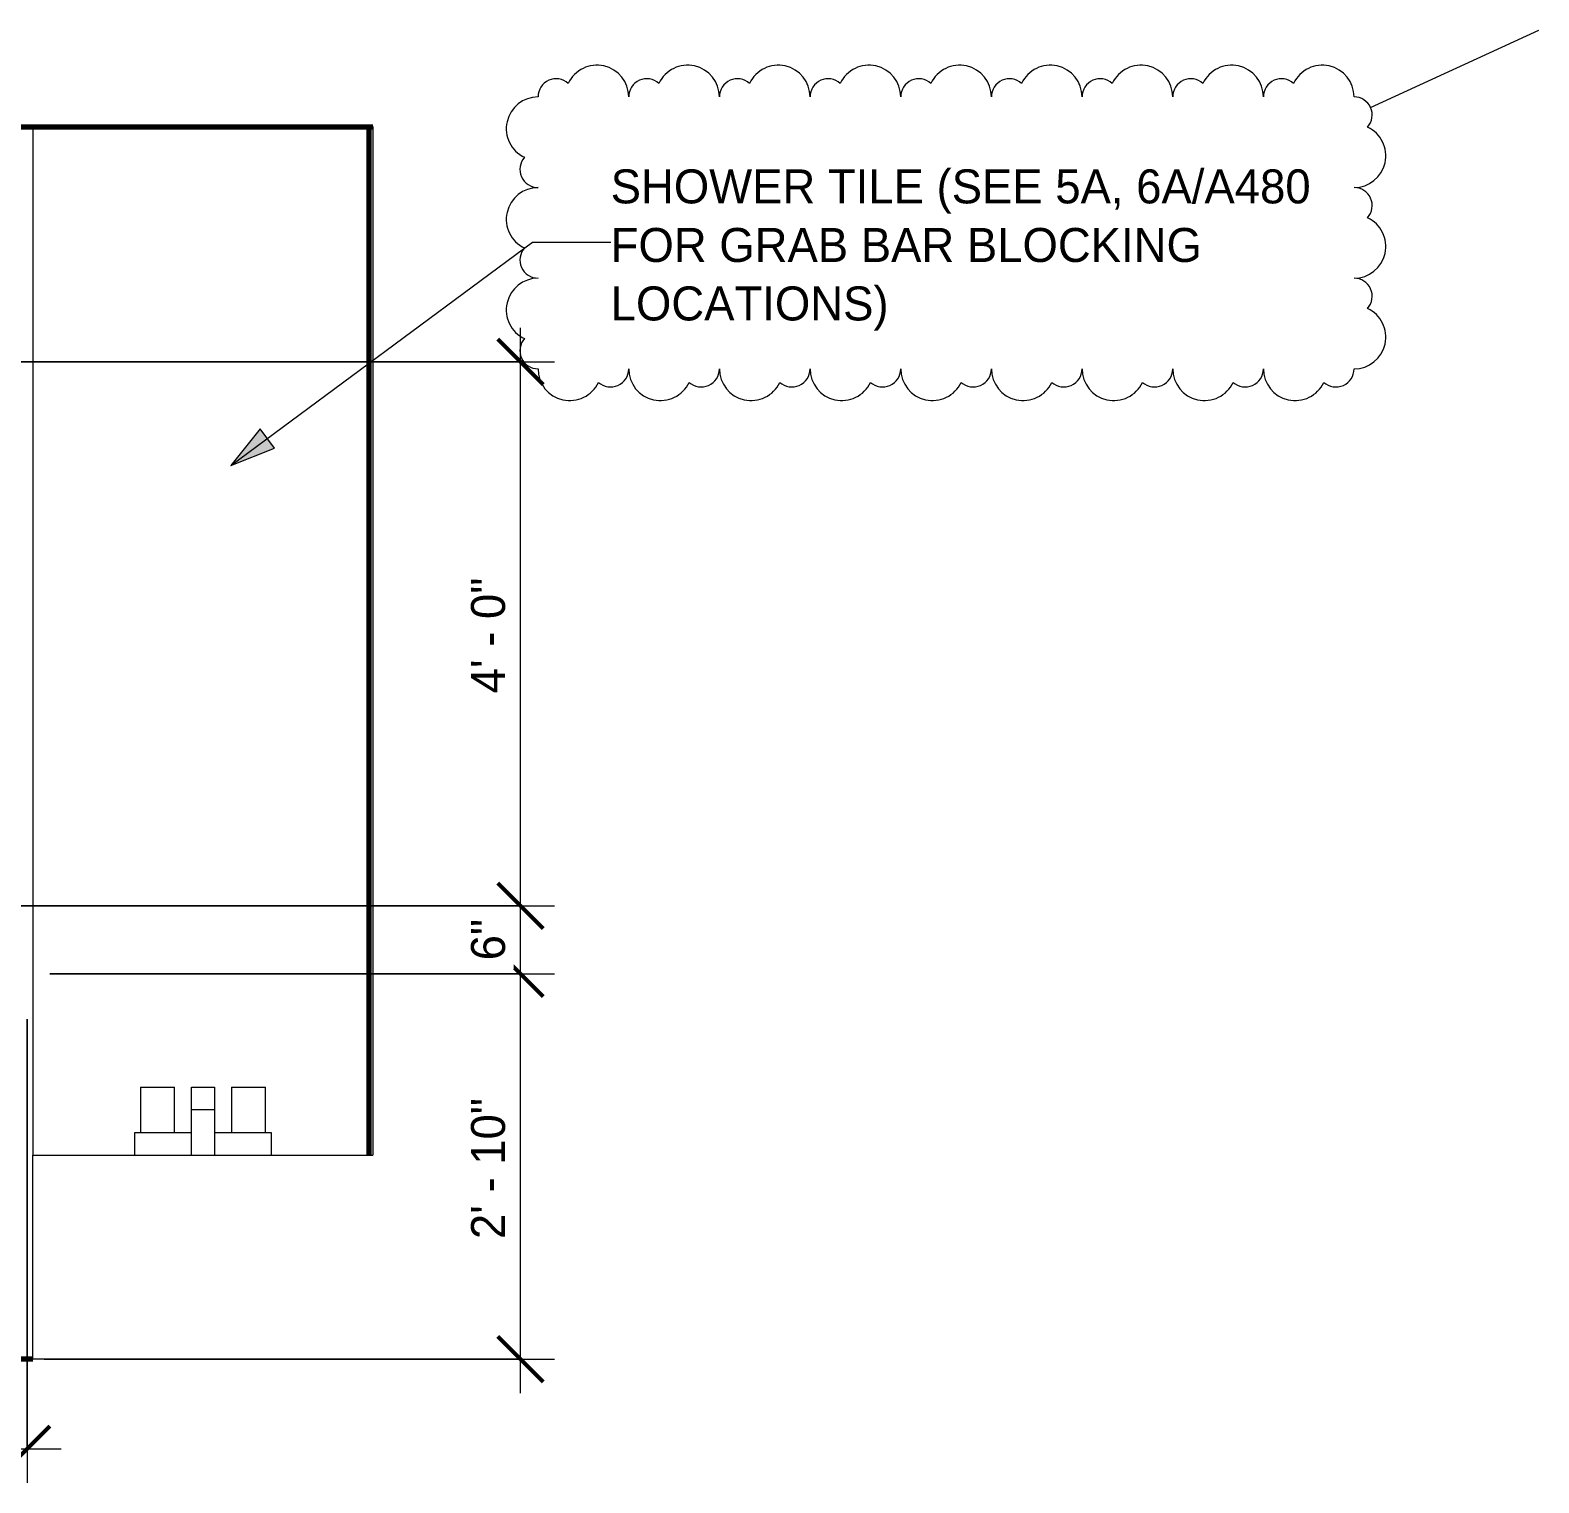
# Model space of a CAD drawing. Header units: inches. Extents: x 2071 to 4741, y -19 to 12114.
# Drawn here: x 3341.8 to 3474.9, y -10.9 to 117.3 of the extents above; entities that cross this region are included whole.
import ezdxf

# ---------------------------------------------------------------- set-up
doc = ezdxf.new("R2010")
doc.units = ezdxf.units.IN
doc.header["$MEASUREMENT"] = 0
for name, color, linetype, lineweight in [('0-6', 130, 'Continuous', 5), ('A-ANNO-DIMS', 211, 'Continuous', 9), ('A-ANNO-DIMS-32', 211, 'Continuous', 9), ('A-FLOR-1', 7, 'Continuous', 70), ('A-WALL', 113, 'Continuous', 18), ('A-WALL-3', 113, 'Continuous', 70), ('G-ANNO-REVC', 71, 'Continuous', 20), ('G-ANNO-REVC-IDEN', 71, 'Continuous', 20), ('G-ANNO-TEXT', 231, 'Continuous', 9), ('P-SANR-FIXT', 6, 'Continuous', 9)]:
    doc.layers.add(name, color=color, linetype=linetype, lineweight=lineweight)
doc.styles.add('Century Gothic', font='ufonts.com_century-gothic.ttf', dxfattribs={"height": 3})
doc.dimstyles.new('OD_1__HACK_2', dxfattribs={"dimscale": 12, "dimtxt": 3.132505, "dimasz": 0.333333, "dimexe": 0.25, "dimexo": 0.166667, "dimgap": 0.041667, "dimtad": 1, "dimdec": 0, "dimzin": 3, "dimdsep": 46, "dimlunit": 4, "dimtxsty": 'Century Gothic', "dimblk1": 'OBLIQUE', "dimblk2": 'OBLIQUE', "dimsah": 1, "dimcen": 0.09, "dimdle": 0.25, "dimazin": 0, "dimtfac": 1, "dimtdec": 4, "dimtix": 1, "dimtmove": 0, "dimatfit": 3, "dimfxl": 1, "dimtvp": 1, "dimtfill": 1, "dimfrac": 2, "dimtolj": 1, "dimtzin": 0, "dimarcsym": 2})

# ---------------------------------------------------------------- blocks, each defined once
blk = doc.blocks.new('CTR - 1st Phase - Shell_rvt-4-1ST FLOOR - 2BD - ADA TYPE A - BATH LAV WALL')
at = {"layer": 'A-FLOR-1'}
for p, q in [((11783.56, 108.75), (11925.24, 108.75)), ((11895.25, 0), (11783.56, 0))]:
    blk.add_line(p, q, dxfattribs=at)
blk = doc.blocks.new('Bath Tub - Maestro - 60_x30_-1352617-1ST FLOOR - 2BD - ADA TYPE A - BATH LAV WALL')
at = {"layer": 'P-SANR-FIXT'}
for p, q in [((11904.75, 24), (11904.75, 20)), ((11904.75, 24), (11906.25, 24)), ((11906.25, 24), (11907.75, 24)), ((11907.75, 20), (11907.75, 24)), ((11909.25, 22), (11909.25, 24)), ((11909.25, 24), (11911.25, 24)), ((11911.25, 24), (11911.25, 22)), ((11912.75, 24), (11912.75, 20)), ((11912.75, 24), (11914.25, 24)), ((11914.25, 24), (11915.75, 24)), ((11915.75, 20), (11915.75, 24)), ((11909.25, 18), (11909.25, 22)), ((11911.25, 22), (11909.25, 22)), ((11911.25, 22), (11911.25, 18)), ((11904.25, 20), (11909.25, 20)), ((11904.25, 18), (11904.25, 20)), ((11911.25, 20), (11916.25, 20)), ((11916.25, 20), (11916.25, 18)), ((11895.25, 18), (11925.24, 18)), ((11895.25, 0), (11895.25, 18)), ((11925.24, 0), (11895.25, 0))]:
    blk.add_line(p, q, dxfattribs=at)
blk = doc.blocks.new('DIMBLOCK67-1ST FLOOR - 2BD - ADA TYPE A - BATH LAV WALL')
at = {"layer": 'A-ANNO-DIMS-32'}
for p, q in [((3308.56, 30), (3308.56, -10.92)), ((3308.56, -7.92), (3308.56, 30)), ((3341.56, 30), (3341.56, -10.92)), ((3341.56, -7.92), (3341.56, 30)), ((3308.56, -7.92), (3344.56, -7.92))]:
    blk.add_line(p, q, dxfattribs=at)
at = {"layer": 'A-ANNO-DIMS-32', "lineweight": 50}
for p, q in [((3308.56, -7.92), (3310.56, -5.92)), ((3341.56, -7.92), (3343.56, -5.92)), ((3308.56, -7.92), (3306.56, -9.92)), ((3341.56, -7.92), (3339.56, -9.92))]:
    blk.add_line(p, q, dxfattribs=at)
at = {"layer": 'A-ANNO-DIMS-32', "color": 0, "insert": (3319.82, -3.57), "char_height": 3, "width": 12.5897, "attachment_point": 1, "line_spacing_factor": 0.984502, "style": 'Century Gothic', "bg_fill": 3, "box_fill_scale": 1.25, "bg_fill_color": 256, "bg_fill_true_color": 13158600, "bg_fill_transparency": 0}
blk.add_mtext('2\' - 9"', dxfattribs=at)
blk = doc.blocks.new('_Oblique')
at = {"color": 0, "linetype": 'ByBlock', "lineweight": -2}
blk.add_line((-0.5, -0.5), (0.5, 0.5), dxfattribs=at)
blk = doc.blocks.new('DIMBLOCK68-1ST FLOOR - 2BD - ADA TYPE A - BATH LAV WALL')
at = {"layer": 'A-ANNO-DIMS-32', "lineweight": 50}
for p, q in [((3385.06, 34), (3383.06, 36)), ((3385.06, 34), (3387.06, 32)), ((3385.06, 0), (3383.06, 2)), ((3385.06, 0), (3387.06, -2))]:
    blk.add_line(p, q, dxfattribs=at)
at = {"layer": 'A-ANNO-DIMS-32'}
for p, q in [((3343.56, 34), (3388.06, 34)), ((3385.06, 34), (3343.56, 34)), ((3385.06, -3), (3385.06, 34)), ((3343.06, 0), (3388.06, 0)), ((3385.06, 0), (3343.06, 0))]:
    blk.add_line(p, q, dxfattribs=at)
at = {"layer": 'A-ANNO-DIMS-32', "color": 0, "insert": (3380.71, 10.59), "char_height": 3, "width": 15.394, "attachment_point": 1, "rotation": 90, "line_spacing_factor": 0.984502, "style": 'Century Gothic', "bg_fill": 3, "box_fill_scale": 1.25, "bg_fill_color": 256, "bg_fill_true_color": 13158600, "bg_fill_transparency": 0}
blk.add_mtext('2\' - 10"', dxfattribs=at)
blk = doc.blocks.new('DIMBLOCK69-1ST FLOOR - 2BD - ADA TYPE A - BATH LAV WALL')
at = {"layer": 'A-ANNO-DIMS-32', "lineweight": 50}
for p, q in [((3385.06, 40), (3383.06, 42)), ((3385.06, 40), (3387.06, 38)), ((3385.06, 34), (3383.06, 36)), ((3385.06, 34), (3387.06, 32))]:
    blk.add_line(p, q, dxfattribs=at)
at = {"layer": 'A-ANNO-DIMS-32'}
for p, q in [((3339.06, 40), (3388.06, 40)), ((3385.06, 40), (3339.06, 40)), ((3385.06, 34), (3385.06, 40)), ((3343.56, 34), (3388.06, 34)), ((3385.06, 34), (3343.56, 34))]:
    blk.add_line(p, q, dxfattribs=at)
at = {"layer": 'A-ANNO-DIMS-32', "color": 0, "insert": (3380.71, 35.19), "char_height": 3, "width": 4.3557, "attachment_point": 1, "rotation": 90, "line_spacing_factor": 0.984502, "style": 'Century Gothic', "bg_fill": 3, "box_fill_scale": 1.25, "bg_fill_color": 256, "bg_fill_true_color": 13158600, "bg_fill_transparency": 0}
blk.add_mtext('6"', dxfattribs=at)
blk = doc.blocks.new('DIMBLOCK70-1ST FLOOR - 2BD - ADA TYPE A - BATH LAV WALL')
at = {"layer": 'A-ANNO-DIMS-32'}
for p, q in [((3385.06, 40), (3385.06, 91)), ((3339.06, 88), (3388.06, 88)), ((3385.06, 88), (3339.06, 88)), ((3339.06, 40), (3388.06, 40)), ((3385.06, 40), (3339.06, 40))]:
    blk.add_line(p, q, dxfattribs=at)
at = {"layer": 'A-ANNO-DIMS-32', "lineweight": 50}
for p, q in [((3385.06, 88), (3383.06, 90)), ((3385.06, 88), (3387.06, 86)), ((3385.06, 40), (3383.06, 42)), ((3385.06, 40), (3387.06, 38))]:
    blk.add_line(p, q, dxfattribs=at)
at = {"layer": 'A-ANNO-DIMS-32', "color": 0, "insert": (3380.71, 58.75), "char_height": 3, "width": 12.5897, "attachment_point": 1, "rotation": 90, "line_spacing_factor": 0.984502, "style": 'Century Gothic', "bg_fill": 3, "box_fill_scale": 1.25, "bg_fill_color": 256, "bg_fill_true_color": 13158600, "bg_fill_transparency": 0}
blk.add_mtext('4\' - 0"', dxfattribs=at)
blk = doc.blocks.new('Family - ___-3235409-1ST FLOOR - 2BD - ADA TYPE A - BATH LAV WALL')
at = {"layer": 'G-ANNO-REVC'}
for centre, radius, start, end in [((11945.01, 111.39), 2.8, 0, 154.7912), ((11953.01, 111.39), 2.8, 0, 154.7912), ((11961.01, 111.39), 2.8, 0, 154.7912), ((11969.01, 111.39), 2.8, 0, 154.7912), ((11977.01, 111.39), 2.8, 0, 154.7912), ((11985.01, 111.39), 2.8, 0, 154.7912), ((11993.01, 111.39), 2.8, 0, 154.7912), ((12001.01, 111.39), 2.8, 0, 154.7912), ((12009.01, 111.39), 2.8, 0, 154.7912), ((11941.41, 111.39), 1.6, 48.1897, 180), ((11949.41, 111.39), 1.6, 48.1897, 180), ((11957.41, 111.39), 1.6, 48.1897, 180), ((11965.41, 111.39), 1.6, 48.1897, 180), ((11973.41, 111.39), 1.6, 48.1897, 180), ((11981.41, 111.39), 1.6, 48.1897, 180), ((11989.41, 111.39), 1.6, 48.1897, 180), ((11997.41, 111.39), 1.6, 48.1897, 180), ((12005.41, 111.39), 1.6, 48.1897, 180), ((11939.81, 108.59), 2.8, 90, 244.7912), ((12011.81, 109.79), 1.6, 318.1897, 90), ((12011.81, 106.19), 2.8, 270, 64.7912), ((11939.81, 104.99), 1.6, 138.1897, 270), ((11939.81, 100.59), 2.8, 90, 244.7912), ((12011.81, 101.79), 1.6, 318.1897, 90), ((12011.81, 98.19), 2.8, 270, 64.7912), ((11939.81, 96.99), 1.6, 138.1897, 270), ((11939.81, 92.59), 2.8, 90, 244.7912), ((12011.81, 93.79), 1.6, 318.1897, 90), ((12011.81, 90.19), 2.8, 270, 64.7912), ((11939.81, 88.99), 1.6, 138.1897, 270), ((11942.61, 87.39), 2.8, 180, 334.7912), ((11946.21, 87.39), 1.6, 228.1897, 0), ((11950.61, 87.39), 2.8, 180, 334.7912), ((11954.21, 87.39), 1.6, 228.1897, 0), ((11958.61, 87.39), 2.8, 180, 334.7912), ((11962.21, 87.39), 1.6, 228.1897, 0), ((11966.61, 87.39), 2.8, 180, 334.7912), ((11970.21, 87.39), 1.6, 228.1897, 0), ((11974.61, 87.39), 2.8, 180, 334.7912), ((11978.21, 87.39), 1.6, 228.1897, 0), ((11982.61, 87.39), 2.8, 180, 334.7912), ((11986.21, 87.39), 1.6, 228.1897, 0), ((11990.61, 87.39), 2.8, 180, 334.7912), ((11994.21, 87.39), 1.6, 228.1897, 0), ((11998.61, 87.39), 2.8, 180, 334.7912), ((12002.21, 87.39), 1.6, 228.1897, 0), ((12006.61, 87.39), 2.8, 180, 334.7912), ((12010.21, 87.39), 1.6, 228.1897, 0)]:
    blk.add_arc(centre, radius, start, end, dxfattribs=at)

msp = doc.modelspace()

# ---------------------------------------------------------------- linework, layer by layer
at = {"layer": 'A-WALL'}
for p, q in [((3342.06, 108.75), (3342.06, 18)), ((3372.03, 108.77), (3372.03, 18))]:
    msp.add_line(p, q, dxfattribs=at)
at = {"layer": 'A-WALL-3'}
msp.add_line((3371.69, 108.77), (3371.69, 18), dxfattribs=at)
at = {"layer": 'G-ANNO-REVC-IDEN'}
msp.add_line((3460.08, 110.45), (3474.92, 117.28), dxfattribs=at)
at = {"layer": 'G-ANNO-TEXT'}
msp.add_line((3386.13, 98.58), (3393.03, 98.58), dxfattribs=at)

# ---------------------------------------------------------------- block references
at = {"layer": '0-6'}
msp.add_blockref('CTR - 1st Phase - Shell_rvt-4-1ST FLOOR - 2BD - ADA TYPE A - BATH LAV WALL', (-8553.19, 0), dxfattribs=at)
at = {"layer": 'P-SANR-FIXT'}
msp.add_blockref('Bath Tub - Maestro - 60_x30_-1352617-1ST FLOOR - 2BD - ADA TYPE A - BATH LAV WALL', (-8553.19, 0), dxfattribs=at)

# ---------------------------------------------------------------- texts
at = {"layer": 'G-ANNO-TEXT', "char_height": 3, "attachment_point": 1, "style": 'Century Gothic'}
for s, insert, width in [('SHOWER TILE (SEE 5A, 6A/A480', (3393.03, 104.99), 74.538), ('FOR GRAB BAR BLOCKING', (3393.03, 99.82), 65.044), ('LOCATIONS)', (3393.03, 94.66), 31.007)]:
    msp.add_mtext(s, dxfattribs=dict(at, insert=insert, width=width))

# ---------------------------------------------------------------- next in the draw order: dimensions: what is measured, and where the dimension line sits
at = {"layer": 'A-ANNO-DIMS'}
dim = msp.add_linear_dim(base=(3341.56, -7.92), p1=(3308.56, 32), p2=(3341.56, 32), dimstyle='OD_1__HACK_2', override={"dimpost": '<>', "dimfxl": 33}, dxfattribs=at)
dim.commit()
dim.dimension.update_dxf_attribs({"geometry": 'DIMBLOCK67-1ST FLOOR - 2BD - ADA TYPE A - BATH LAV WALL', "text_midpoint": (3325.06, -5.84)})

# ---------------------------------------------------------------- next in the draw order: dimensions: what is measured, and where the dimension line sits
dim = msp.add_linear_dim(base=(3385.06, 34), p1=(3341.06, 0), p2=(3341.56, 34), angle=90, dimstyle='OD_1__HACK_2', override={"dimpost": '<>', "dimfxl": 34.003676}, dxfattribs=at)
dim.commit()
dim.dimension.update_dxf_attribs({"geometry": 'DIMBLOCK68-1ST FLOOR - 2BD - ADA TYPE A - BATH LAV WALL', "text_midpoint": (3382.98, 17)})

# ---------------------------------------------------------------- next in the draw order: dimensions: what is measured, and where the dimension line sits
dim = msp.add_linear_dim(base=(3385.06, 40), p1=(3341.56, 34), p2=(3337.06, 40), angle=90, dimstyle='OD_1__HACK_2', override={"dimpost": '<>', "dimfxl": 7.5}, dxfattribs=at)
dim.commit()
dim.dimension.update_dxf_attribs({"geometry": 'DIMBLOCK69-1ST FLOOR - 2BD - ADA TYPE A - BATH LAV WALL', "text_midpoint": (3382.98, 37)})

# ---------------------------------------------------------------- next in the draw order: dimensions: what is measured, and where the dimension line sits
dim = msp.add_linear_dim(base=(3385.06, 88), p1=(3337.06, 40), p2=(3337.06, 88), angle=90, dimstyle='OD_1__HACK_2', override={"dimpost": '<>', "dimfxl": 48}, dxfattribs=at)
dim.commit()
dim.dimension.update_dxf_attribs({"geometry": 'DIMBLOCK70-1ST FLOOR - 2BD - ADA TYPE A - BATH LAV WALL', "text_midpoint": (3382.98, 64)})

# ---------------------------------------------------------------- next in the draw order: hatches: boundary and pattern name
at = {"layer": 'G-ANNO-TEXT'}
msp.add_hatch(color=256, dxfattribs=at).paths.add_polyline_path([(3359.53, 78.87), (3363.38, 80.39), (3362.1, 82.11)], flags=0)

# ---------------------------------------------------------------- next in the draw order: linework, layer by layer
for p, q in [((3359.53, 78.87), (3386.13, 98.58)), ((3362.1, 82.11), (3359.53, 78.87)), ((3363.38, 80.39), (3362.1, 82.11)), ((3359.53, 78.87), (3363.38, 80.39))]:
    msp.add_line(p, q, dxfattribs=at)

# ---------------------------------------------------------------- next in the draw order: block references
at = {"layer": 'G-ANNO-REVC'}
msp.add_blockref('Family - ___-3235409-1ST FLOOR - 2BD - ADA TYPE A - BATH LAV WALL', (-8553.19, 0), dxfattribs=at)

doc.saveas('drawing.dxf')
